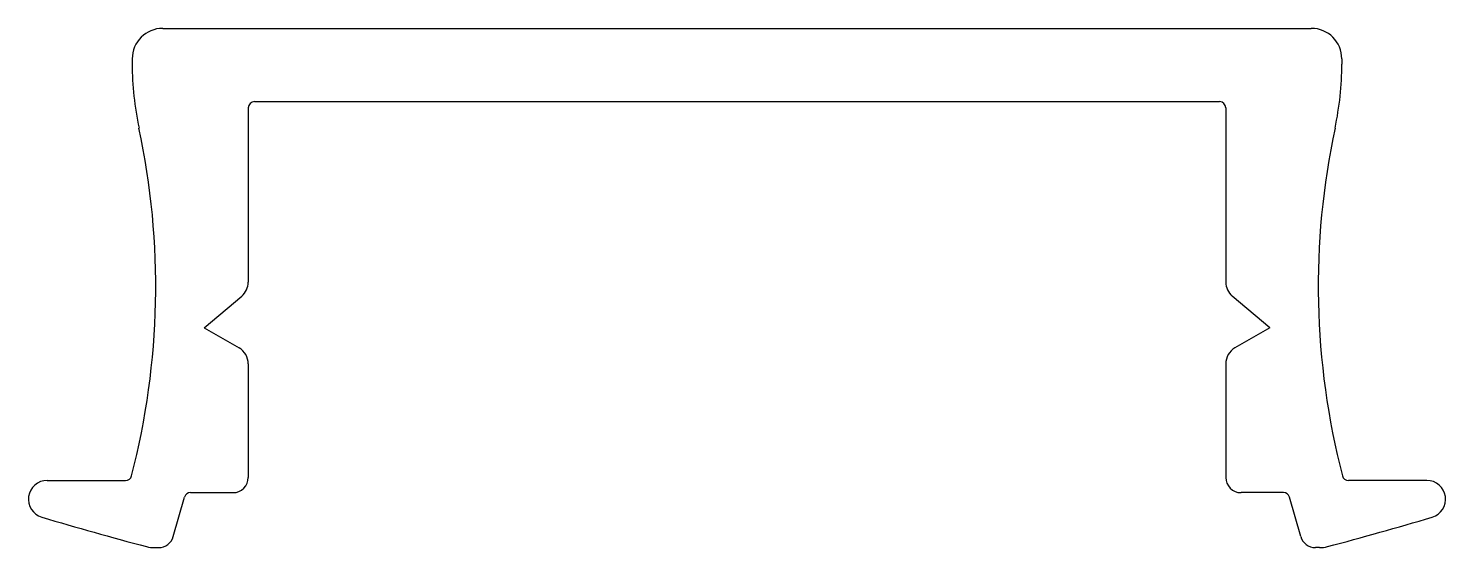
# Model space of a CAD drawing. Extents: x 2993 to 3016.2, y 1451.5 to 1460.
import ezdxf

# ---------------------------------------------------------------- set-up
doc = ezdxf.new("R2010")
doc.units = 0
doc.layers.get('0').update_dxf_attribs({"linetype": 'CONTINUOUS'})

msp = doc.modelspace()

# ---------------------------------------------------------------- linework, layer by layer
at = {"linetype": 'CONTINUOUS'}
for p, q in [((2995.166, 1460.027), (3013.966, 1460.027)), ((2994.666, 1459.527), (2994.666, 1459.442)), ((3014.466, 1459.527), (3014.466, 1459.442)), ((2996.666, 1458.827), (3012.466, 1458.827)), ((2996.566, 1458.727), (2996.566, 1455.874)), ((3012.566, 1458.727), (3012.566, 1455.874)), ((2995.842, 1455.127), (2996.458, 1455.645)), ((3013.29, 1455.127), (3012.673, 1455.645)), ((2995.842, 1455.127), (2996.416, 1454.795)), ((3013.29, 1455.127), (3012.716, 1454.795)), ((2996.566, 1454.536), (2996.566, 1452.677)), ((3012.566, 1454.536), (3012.566, 1452.677)), ((2993.273, 1452.627), (2994.558, 1452.627)), ((3015.858, 1452.627), (3014.573, 1452.627)), ((2995.338, 1451.708), (2995.523, 1452.354)), ((2995.62, 1452.427), (2996.316, 1452.427)), ((3013.512, 1452.427), (3012.816, 1452.427)), ((3013.793, 1451.708), (3013.608, 1452.354)), ((2995.03, 1451.527), (2995.098, 1451.527)), ((3014.101, 1451.527), (3014.034, 1451.527))]:
    msp.add_line(p, q, dxfattribs=at)
for centre, radius, start, end in [((2995.166, 1459.527), 0.5, 90, 180), ((3013.966, 1459.527), 0.5, 0, 90), ((2999.666, 1459.442), 5, 180, 192.1024), ((3009.466, 1459.442), 5, 347.8976, 0), ((2996.666, 1458.727), 0.1, 90, 180), ((3012.466, 1458.727), 0.1, 0, 90), ((2982.702, 1455.805), 12.349, 345.4458, 12.1024), ((3026.429, 1455.805), 12.349, 167.8976, 194.5542), ((2996.266, 1455.874), 0.3, 310, 0), ((3012.866, 1455.874), 0.3, 180, 230), ((2996.266, 1454.536), 0.3, 0, 60), ((3012.866, 1454.536), 0.3, 120, 180), ((2993.273, 1452.32), 0.307, 90, 253.6407), ((2994.558, 1452.727), 0.1, 270, 345.4458), ((2996.316, 1452.677), 0.25, 270, 0), ((3012.816, 1452.677), 0.25, 180, 270), ((3014.573, 1452.727), 0.1, 194.5542, 270), ((3015.858, 1452.32), 0.307, 286.3593, 90), ((2995.62, 1452.327), 0.1, 90, 163.9858), ((3013.512, 1452.327), 0.1, 16.0142, 90), ((3014.058, 1523.127), 74.103, 253.64072, 255.01785), ((2995.073, 1523.127), 74.103, 284.98215, 286.35928), ((2995.098, 1451.777), 0.25, 270, 343.9858), ((3014.034, 1451.777), 0.25, 196.0142, 270), ((2995.03, 1452.027), 0.5, 255.0178, 270), ((3014.101, 1452.027), 0.5, 270, 284.9822)]:
    msp.add_arc(centre, radius, start, end, dxfattribs=at)

doc.saveas('drawing.dxf')
